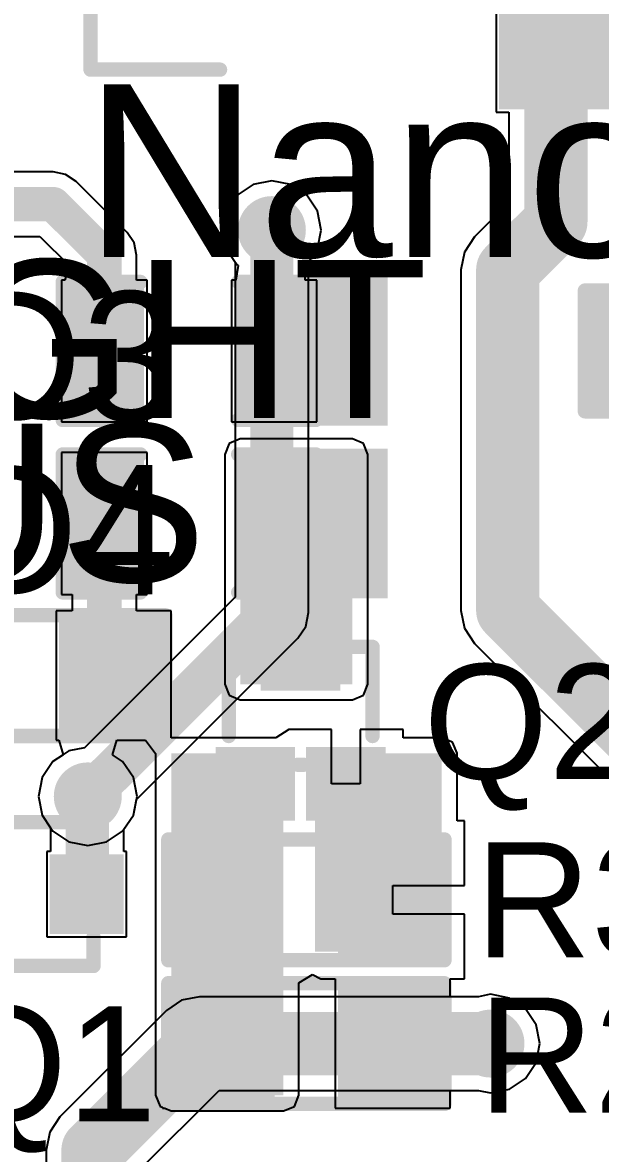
# Model space of a CAD drawing. Header units: millimetres. Extents: x -0.25 to 4.68, y -0.29 to 2.93.
# Drawn here: x 0.4664 to 0.6672, y 1.9028 to 2.2962 of the extents above; entities that cross this region are included whole.
import ezdxf

# ---------------------------------------------------------------- set-up
doc = ezdxf.new("R2010")
doc.units = ezdxf.units.MM
doc.header["$MEASUREMENT"] = 0
for name, color, linetype in [('BottomLayer', 5, 'Continuous'), ('BottomSolder', 6, 'Continuous'), ('TopLayer', 1, 'Continuous'), ('TopOverlay', 2, 'Continuous'), ('TopPaste', 8, 'Continuous'), ('TopSolder', 216, 'Continuous'), ('ViaHoleLayer', 16, 'Continuous')]:
    doc.layers.add(name, color=color, linetype=linetype)
doc.styles.add('Arial', font='', dxfattribs={"height": 0.2})
doc.styles.get('Arial').set_extended_font_data('Arial')

# ---------------------------------------------------------------- blocks, each defined once
blk = doc.blocks.new('LED_0603_31')
at = {"layer": 'TopLayer'}
for points in [[(-0.03937, 0.01969), (-0.01969, 0.01969), (-0.01969, -0.01969), (-0.03937, -0.01969)], [(0.01969, 0.01969), (0.03937, 0.01969), (0.03937, -0.01969), (0.01969, -0.01969)]]:
    blk.add_hatch(color=1, dxfattribs=at).paths.add_polyline_path(points)
at = {"layer": 'TopOverlay'}
blk.add_hatch(color=2, dxfattribs=at).paths.add_polyline_path([(0.044, -0.026), (0.069, -0.026), (0.069, 0.026), (0.044, 0.026)])
at = {"layer": 'TopPaste'}
for points in [[(-0.03937, 0.01969), (-0.01969, 0.01969), (-0.01969, -0.01969), (-0.03937, -0.01969)], [(0.01969, 0.01969), (0.03937, 0.01969), (0.03937, -0.01969), (0.01969, -0.01969)]]:
    blk.add_hatch(color=8, dxfattribs=at).paths.add_polyline_path(points)
at = {"layer": 'TopSolder'}
for points in [[(-0.04337, 0.02369), (-0.01569, 0.02369), (-0.01569, -0.02369), (-0.04337, -0.02369)], [(0.01569, 0.02369), (0.04337, 0.02369), (0.04337, -0.02369), (0.01569, -0.02369)]]:
    blk.add_hatch(color=216, dxfattribs=at).paths.add_polyline_path(points)
at = {"layer": 'TopOverlay', "const_width": 0.005}
for points in [[(-0.044, 0.024), (-0.017, 0.024)], [(-0.044, -0.024), (-0.044, 0.024)], [(0.017, 0.024), (0.044, 0.024)], [(0.044, -0.024), (0.044, 0.024)], [(-0.044, -0.024), (-0.017, -0.024)], [(0.017, -0.024), (0.044, -0.024)]]:
    blk.add_lwpolyline(points, dxfattribs=at)
at = {"layer": 'TopOverlay', "const_width": 0.0025}
for points in [[(-0.04525, 0.024, 1), (-0.04275, 0.024, 1)], [(-0.04525, 0.024, 1), (-0.04275, 0.024, 1)], [(-0.01825, 0.024, 1), (-0.01575, 0.024, 1)], [(0.01575, 0.024, 1), (0.01825, 0.024, 1)], [(0.04275, 0.024, 1), (0.04525, 0.024, 1)], [(0.04275, 0.024, 1), (0.04525, 0.024, 1)], [(-0.04525, -0.024, 1), (-0.04275, -0.024, 1)], [(-0.04525, -0.024, 1), (-0.04275, -0.024, 1)], [(-0.01825, -0.024, 1), (-0.01575, -0.024, 1)], [(0.01575, -0.024, 1), (0.01825, -0.024, 1)], [(0.04275, -0.024, 1), (0.04525, -0.024, 1)], [(0.04275, -0.024, 1), (0.04525, -0.024, 1)]]:
    blk.add_lwpolyline(points, format="xyb", close=True, dxfattribs=at)
at = {"layer": 'TopOverlay'}
blk.add_text('LED4', height=0.045, dxfattribs=at).set_placement((-0.15575, -0.02468))
blk = doc.blocks.new('R___0603_39')
at = {"layer": 'TopLayer'}
for points in [[(-0.015, 0.0175), (-0.015, -0.0175), (-0.045, -0.0175), (-0.045, 0.0175)], [(0.045, 0.0175), (0.045, -0.0175), (0.015, -0.0175), (0.015, 0.0175)]]:
    blk.add_hatch(color=1, dxfattribs=at).paths.add_polyline_path(points)
at = {"layer": 'TopPaste'}
for points in [[(-0.015, 0.0175), (-0.015, -0.0175), (-0.045, -0.0175), (-0.045, 0.0175)], [(0.045, 0.0175), (0.045, -0.0175), (0.015, -0.0175), (0.015, 0.0175)]]:
    blk.add_hatch(color=8, dxfattribs=at).paths.add_polyline_path(points)
at = {"layer": 'TopSolder'}
for points in [[(-0.011, 0.0215), (-0.011, -0.0215), (-0.049, -0.0215), (-0.049, 0.0215)], [(0.049, 0.0215), (0.049, -0.0215), (0.011, -0.0215), (0.011, 0.0215)]]:
    blk.add_hatch(color=216, dxfattribs=at).paths.add_polyline_path(points)
at = {"layer": 'TopOverlay', "const_width": 0.005}
for points in [[(-0.048, 0.021), (-0.048, -0.021)], [(0.048, 0.021), (-0.048, 0.021)], [(0.048, 0.021), (0.048, -0.021)], [(0.048, -0.021), (-0.048, -0.021)]]:
    blk.add_lwpolyline(points, dxfattribs=at)
at = {"layer": 'TopOverlay', "const_width": 0.0025}
for points in [[(-0.04925, 0.021, 1), (-0.04675, 0.021, 1)], [(-0.04925, 0.021, 1), (-0.04675, 0.021, 1)], [(0.04675, 0.021, 1), (0.04925, 0.021, 1)], [(0.04675, 0.021, 1), (0.04925, 0.021, 1)], [(-0.04925, -0.021, 1), (-0.04675, -0.021, 1)], [(-0.04925, -0.021, 1), (-0.04675, -0.021, 1)], [(0.04675, -0.021, 1), (0.04925, -0.021, 1)], [(0.04675, -0.021, 1), (0.04925, -0.021, 1)]]:
    blk.add_lwpolyline(points, format="xyb", close=True, dxfattribs=at)
blk = doc.blocks.new('R___0603_75')
at = {"layer": 'TopLayer'}
for points in [[(-0.015, 0.0175), (-0.015, -0.0175), (-0.045, -0.0175), (-0.045, 0.0175)], [(0.045, 0.0175), (0.045, -0.0175), (0.015, -0.0175), (0.015, 0.0175)]]:
    blk.add_hatch(color=1, dxfattribs=at).paths.add_polyline_path(points)
at = {"layer": 'TopPaste'}
for points in [[(-0.015, 0.0175), (-0.015, -0.0175), (-0.045, -0.0175), (-0.045, 0.0175)], [(0.045, 0.0175), (0.045, -0.0175), (0.015, -0.0175), (0.015, 0.0175)]]:
    blk.add_hatch(color=8, dxfattribs=at).paths.add_polyline_path(points)
at = {"layer": 'TopSolder'}
for points in [[(-0.011, 0.0215), (-0.011, -0.0215), (-0.049, -0.0215), (-0.049, 0.0215)], [(0.049, 0.0215), (0.049, -0.0215), (0.011, -0.0215), (0.011, 0.0215)]]:
    blk.add_hatch(color=216, dxfattribs=at).paths.add_polyline_path(points)
at = {"layer": 'TopOverlay', "const_width": 0.005}
for points in [[(-0.048, 0.021), (0.048, 0.021)], [(-0.048, -0.021), (-0.048, 0.021)], [(0.048, -0.021), (0.048, 0.021)], [(-0.048, -0.021), (0.048, -0.021)]]:
    blk.add_lwpolyline(points, dxfattribs=at)
at = {"layer": 'TopOverlay', "const_width": 0.0025}
for points in [[(-0.04925, 0.021, 1), (-0.04675, 0.021, 1)], [(-0.04925, 0.021, 1), (-0.04675, 0.021, 1)], [(0.04675, 0.021, 1), (0.04925, 0.021, 1)], [(0.04675, 0.021, 1), (0.04925, 0.021, 1)], [(-0.04925, -0.021, 1), (-0.04675, -0.021, 1)], [(-0.04925, -0.021, 1), (-0.04675, -0.021, 1)], [(0.04675, -0.021, 1), (0.04925, -0.021, 1)], [(0.04675, -0.021, 1), (0.04925, -0.021, 1)]]:
    blk.add_lwpolyline(points, format="xyb", close=True, dxfattribs=at)
blk = doc.blocks.new('R___0603_76')
at = {"layer": 'TopLayer'}
for points in [[(-0.015, 0.0175), (-0.015, -0.0175), (-0.045, -0.0175), (-0.045, 0.0175)], [(0.045, 0.0175), (0.045, -0.0175), (0.015, -0.0175), (0.015, 0.0175)]]:
    blk.add_hatch(color=1, dxfattribs=at).paths.add_polyline_path(points)
at = {"layer": 'TopPaste'}
for points in [[(-0.015, 0.0175), (-0.015, -0.0175), (-0.045, -0.0175), (-0.045, 0.0175)], [(0.045, 0.0175), (0.045, -0.0175), (0.015, -0.0175), (0.015, 0.0175)]]:
    blk.add_hatch(color=8, dxfattribs=at).paths.add_polyline_path(points)
at = {"layer": 'TopSolder'}
for points in [[(-0.011, 0.0215), (-0.011, -0.0215), (-0.049, -0.0215), (-0.049, 0.0215)], [(0.049, 0.0215), (0.049, -0.0215), (0.011, -0.0215), (0.011, 0.0215)]]:
    blk.add_hatch(color=216, dxfattribs=at).paths.add_polyline_path(points)
at = {"layer": 'TopOverlay', "const_width": 0.005}
for points in [[(-0.048, -0.021), (-0.048, 0.021)], [(-0.048, 0.021), (0.048, 0.021)], [(0.048, -0.021), (0.048, 0.021)], [(-0.048, -0.021), (0.048, -0.021)]]:
    blk.add_lwpolyline(points, dxfattribs=at)
at = {"layer": 'TopOverlay', "const_width": 0.0025}
for points in [[(-0.04925, 0.021, 1), (-0.04675, 0.021, 1)], [(-0.04925, 0.021, 1), (-0.04675, 0.021, 1)], [(0.04675, 0.021, 1), (0.04925, 0.021, 1)], [(0.04675, 0.021, 1), (0.04925, 0.021, 1)], [(-0.04925, -0.021, 1), (-0.04675, -0.021, 1)], [(-0.04925, -0.021, 1), (-0.04675, -0.021, 1)], [(0.04675, -0.021, 1), (0.04925, -0.021, 1)], [(0.04675, -0.021, 1), (0.04925, -0.021, 1)]]:
    blk.add_lwpolyline(points, format="xyb", close=True, dxfattribs=at)
blk = doc.blocks.new('SOT_723_102')
at = {"layer": 'TopLayer'}
for points in [[(-0.00984, 0.0315), (0.00984, 0.0315), (0.00984, 0.01378), (-0.00984, 0.01378)], [(-0.02559, -0.01378), (-0.00591, -0.01378), (-0.00591, -0.0315), (-0.02559, -0.0315)], [(0.00591, -0.01378), (0.02559, -0.01378), (0.02559, -0.0315), (0.00591, -0.0315)]]:
    blk.add_hatch(color=1, dxfattribs=at).paths.add_polyline_path(points)
at = {"layer": 'TopPaste'}
for points in [[(-0.00984, 0.0315), (0.00984, 0.0315), (0.00984, 0.01378), (-0.00984, 0.01378)], [(-0.02559, -0.01378), (-0.00591, -0.01378), (-0.00591, -0.0315), (-0.02559, -0.0315)], [(0.00591, -0.01378), (0.02559, -0.01378), (0.02559, -0.0315), (0.00591, -0.0315)]]:
    blk.add_hatch(color=8, dxfattribs=at).paths.add_polyline_path(points)
at = {"layer": 'TopSolder'}
for points in [[(-0.01384, 0.0355), (0.01384, 0.0355), (0.01384, 0.00978), (-0.01384, 0.00978)], [(-0.02959, -0.00978), (-0.00191, -0.00978), (-0.00191, -0.0355), (-0.02959, -0.0355)], [(0.00191, -0.00978), (0.02959, -0.00978), (0.02959, -0.0355), (0.00191, -0.0355)]]:
    blk.add_hatch(color=216, dxfattribs=at).paths.add_polyline_path(points)
at = {"layer": 'TopOverlay', "const_width": 0.005}
for points in [[(-0.025, -0.006), (-0.025, 0.025)], [(-0.025, 0.025), (-0.015, 0.025)], [(-0.025, -0.006), (-0.025, 0.025)], [(-0.025, 0.025), (-0.015, 0.025)], [(0.015, 0.025), (0.025, 0.025)], [(0.025, -0.006), (0.025, 0.025)], [(-0.037, -0.026), (-0.037, -0.016)], [(-0.037, -0.016), (-0.032, -0.021)], [(-0.001, -0.016), (0.001, -0.016)], [(-0.037, -0.026), (-0.032, -0.021)]]:
    blk.add_lwpolyline(points, dxfattribs=at)
at = {"layer": 'TopOverlay', "const_width": 0.0025}
for points in [[(-0.02625, 0.025, 1), (-0.02375, 0.025, 1)], [(-0.02625, 0.025, 1), (-0.02375, 0.025, 1)], [(-0.02625, 0.025, 1), (-0.02375, 0.025, 1)], [(-0.02625, 0.025, 1), (-0.02375, 0.025, 1)], [(-0.01625, 0.025, 1), (-0.01375, 0.025, 1)], [(-0.01625, 0.025, 1), (-0.01375, 0.025, 1)], [(0.01375, 0.025, 1), (0.01625, 0.025, 1)], [(0.02375, 0.025, 1), (0.02625, 0.025, 1)], [(0.02375, 0.025, 1), (0.02625, 0.025, 1)], [(-0.02625, -0.006, 1), (-0.02375, -0.006, 1)], [(-0.02625, -0.006, 1), (-0.02375, -0.006, 1)], [(0.02375, -0.006, 1), (0.02625, -0.006, 1)], [(-0.03825, -0.016, 1), (-0.03575, -0.016, 1)], [(-0.03825, -0.016, 1), (-0.03575, -0.016, 1)], [(-0.00225, -0.016, 1), (0.00025, -0.016, 1)], [(-0.00025, -0.016, 1), (0.00225, -0.016, 1)], [(-0.03325, -0.021, 1), (-0.03075, -0.021, 1)], [(-0.03325, -0.021, 1), (-0.03075, -0.021, 1)], [(-0.03825, -0.026, 1), (-0.03575, -0.026, 1)], [(-0.03825, -0.026, 1), (-0.03575, -0.026, 1)]]:
    blk.add_lwpolyline(points, format="xyb", close=True, dxfattribs=at)
blk = doc.blocks.new('SOT_723_103')
at = {"layer": 'TopLayer'}
for points in [[(-0.00984, 0.0315), (0.00984, 0.0315), (0.00984, 0.01378), (-0.00984, 0.01378)], [(-0.02559, -0.01378), (-0.00591, -0.01378), (-0.00591, -0.0315), (-0.02559, -0.0315)], [(0.00591, -0.01378), (0.02559, -0.01378), (0.02559, -0.0315), (0.00591, -0.0315)]]:
    blk.add_hatch(color=1, dxfattribs=at).paths.add_polyline_path(points)
at = {"layer": 'TopPaste'}
for points in [[(-0.00984, 0.0315), (0.00984, 0.0315), (0.00984, 0.01378), (-0.00984, 0.01378)], [(-0.02559, -0.01378), (-0.00591, -0.01378), (-0.00591, -0.0315), (-0.02559, -0.0315)], [(0.00591, -0.01378), (0.02559, -0.01378), (0.02559, -0.0315), (0.00591, -0.0315)]]:
    blk.add_hatch(color=8, dxfattribs=at).paths.add_polyline_path(points)
at = {"layer": 'TopSolder'}
for points in [[(-0.01384, 0.0355), (0.01384, 0.0355), (0.01384, 0.00978), (-0.01384, 0.00978)], [(-0.02959, -0.00978), (-0.00191, -0.00978), (-0.00191, -0.0355), (-0.02959, -0.0355)], [(0.00191, -0.00978), (0.02959, -0.00978), (0.02959, -0.0355), (0.00191, -0.0355)]]:
    blk.add_hatch(color=216, dxfattribs=at).paths.add_polyline_path(points)
at = {"layer": 'TopOverlay', "const_width": 0.005}
for points in [[(-0.025, -0.006), (-0.025, 0.025)], [(-0.015, 0.025), (-0.025, 0.025)], [(-0.025, -0.006), (-0.025, 0.025)], [(-0.015, 0.025), (-0.025, 0.025)], [(0.025, 0.025), (0.015, 0.025)], [(0.025, -0.006), (0.025, 0.025)], [(-0.037, -0.026), (-0.037, -0.016)], [(-0.032, -0.021), (-0.037, -0.016)], [(0.001, -0.016), (-0.001, -0.016)], [(-0.037, -0.026), (-0.032, -0.021)]]:
    blk.add_lwpolyline(points, dxfattribs=at)
at = {"layer": 'TopOverlay', "const_width": 0.0025}
for points in [[(-0.02625, 0.025, 1), (-0.02375, 0.025, 1)], [(-0.02625, 0.025, 1), (-0.02375, 0.025, 1)], [(-0.02625, 0.025, 1), (-0.02375, 0.025, 1)], [(-0.02625, 0.025, 1), (-0.02375, 0.025, 1)], [(-0.01625, 0.025, 1), (-0.01375, 0.025, 1)], [(-0.01625, 0.025, 1), (-0.01375, 0.025, 1)], [(0.01375, 0.025, 1), (0.01625, 0.025, 1)], [(0.02375, 0.025, 1), (0.02625, 0.025, 1)], [(0.02375, 0.025, 1), (0.02625, 0.025, 1)], [(-0.02625, -0.006, 1), (-0.02375, -0.006, 1)], [(-0.02625, -0.006, 1), (-0.02375, -0.006, 1)], [(0.02375, -0.006, 1), (0.02625, -0.006, 1)], [(-0.03825, -0.016, 1), (-0.03575, -0.016, 1)], [(-0.03825, -0.016, 1), (-0.03575, -0.016, 1)], [(-0.00225, -0.016, 1), (0.00025, -0.016, 1)], [(-0.00025, -0.016, 1), (0.00225, -0.016, 1)], [(-0.03325, -0.021, 1), (-0.03075, -0.021, 1)], [(-0.03325, -0.021, 1), (-0.03075, -0.021, 1)], [(-0.03825, -0.026, 1), (-0.03575, -0.026, 1)], [(-0.03825, -0.026, 1), (-0.03575, -0.026, 1)]]:
    blk.add_lwpolyline(points, format="xyb", close=True, dxfattribs=at)
blk = doc.blocks.new('LED_0603_114')
at = {"layer": 'TopLayer'}
for points in [[(-0.03937, 0.01969), (-0.01969, 0.01969), (-0.01969, -0.01969), (-0.03937, -0.01969)], [(0.01969, 0.01969), (0.03937, 0.01969), (0.03937, -0.01969), (0.01969, -0.01969)]]:
    blk.add_hatch(color=1, dxfattribs=at).paths.add_polyline_path(points)
at = {"layer": 'TopOverlay'}
blk.add_hatch(color=2, dxfattribs=at).paths.add_polyline_path([(0.044, -0.02601), (0.069, -0.02601), (0.069, 0.02599), (0.044, 0.02599)])
at = {"layer": 'TopPaste'}
for points in [[(-0.03937, 0.01969), (-0.01969, 0.01969), (-0.01969, -0.01969), (-0.03937, -0.01969)], [(0.01969, 0.01969), (0.03937, 0.01969), (0.03937, -0.01969), (0.01969, -0.01969)]]:
    blk.add_hatch(color=8, dxfattribs=at).paths.add_polyline_path(points)
at = {"layer": 'TopSolder'}
for points in [[(-0.04337, 0.02369), (-0.01569, 0.02369), (-0.01569, -0.02369), (-0.04337, -0.02369)], [(0.01569, 0.02369), (0.04337, 0.02369), (0.04337, -0.02369), (0.01569, -0.02369)]]:
    blk.add_hatch(color=216, dxfattribs=at).paths.add_polyline_path(points)
at = {"layer": 'TopOverlay', "const_width": 0.005}
for points in [[(-0.044, 0.024), (-0.017, 0.024)], [(-0.044, -0.024), (-0.044, 0.024)], [(0.017, 0.024), (0.044, 0.024)], [(0.044, -0.024), (0.044, 0.024)], [(-0.044, -0.024), (-0.017, -0.024)], [(0.017, -0.024), (0.044, -0.024)]]:
    blk.add_lwpolyline(points, dxfattribs=at)
at = {"layer": 'TopOverlay', "const_width": 0.0025}
for points in [[(-0.04525, 0.024, 1), (-0.04275, 0.024, 1)], [(-0.04525, 0.024, 1), (-0.04275, 0.024, 1)], [(-0.01825, 0.024, 1), (-0.01575, 0.024, 1)], [(0.01575, 0.024, 1), (0.01825, 0.024, 1)], [(0.04275, 0.024, 1), (0.04525, 0.024, 1)], [(0.04275, 0.024, 1), (0.04525, 0.024, 1)], [(-0.04525, -0.024, 1), (-0.04275, -0.024, 1)], [(-0.04525, -0.024, 1), (-0.04275, -0.024, 1)], [(-0.01825, -0.024, 1), (-0.01575, -0.024, 1)], [(0.01575, -0.024, 1), (0.01825, -0.024, 1)], [(0.04275, -0.024, 1), (0.04525, -0.024, 1)], [(0.04275, -0.024, 1), (0.04525, -0.024, 1)]]:
    blk.add_lwpolyline(points, format="xyb", close=True, dxfattribs=at)
at = {"layer": 'TopOverlay'}
blk.add_text('LED3', height=0.045, dxfattribs=at).set_placement((-0.15435, -0.02429))
blk = doc.blocks.new('XKNANO_113_122')
at = {"layer": 'TopLayer'}
blk.add_hatch(color=1, dxfattribs=at).paths.add_polyline_path([(0.0815, 0.2878), (0.11299, 0.2878), (0.11299, 0.24291), (0.0815, 0.24291)])
at = {"layer": 'TopPaste'}
blk.add_hatch(color=8, dxfattribs=at).paths.add_polyline_path([(0.0815, 0.2878), (0.11299, 0.2878), (0.11299, 0.24291), (0.0815, 0.24291)])
at = {"layer": 'TopSolder'}
blk.add_hatch(color=216, dxfattribs=at).paths.add_polyline_path([(0.0775, 0.2918), (0.11699, 0.2918), (0.11699, 0.23891), (0.0775, 0.23891)])
at = {"layer": 'TopOverlay', "const_width": 0.005}
for points in [[(0.259, 0.278), (0.214, 0.278)], [(0.259, 0.278), (0.259, 0.258)]]:
    blk.add_lwpolyline(points, dxfattribs=at)
at = {"layer": 'TopOverlay', "const_width": 0.0025}
for points in [[(0.21275, 0.278, 1), (0.21525, 0.278, 1)], [(0.25775, 0.278, 1), (0.26025, 0.278, 1)], [(0.25775, 0.278, 1), (0.26025, 0.278, 1)]]:
    blk.add_lwpolyline(points, format="xyb", close=True, dxfattribs=at)
blk = doc.blocks.new('C___0603_183')
at = {"layer": 'TopLayer'}
for points in [[(-0.015, 0.0175), (-0.015, -0.0175), (-0.045, -0.0175), (-0.045, 0.0175)], [(0.045, 0.0175), (0.045, -0.0175), (0.015, -0.0175), (0.015, 0.0175)]]:
    blk.add_hatch(color=1, dxfattribs=at).paths.add_polyline_path(points)
at = {"layer": 'TopPaste'}
for points in [[(-0.015, 0.0175), (-0.015, -0.0175), (-0.045, -0.0175), (-0.045, 0.0175)], [(0.045, 0.0175), (0.045, -0.0175), (0.015, -0.0175), (0.015, 0.0175)]]:
    blk.add_hatch(color=8, dxfattribs=at).paths.add_polyline_path(points)
at = {"layer": 'TopSolder'}
for points in [[(-0.01264, 0.01986), (-0.01264, -0.01986), (-0.04736, -0.01986), (-0.04736, 0.01986)], [(0.04736, 0.01986), (0.04736, -0.01986), (0.01264, -0.01986), (0.01264, 0.01986)]]:
    blk.add_hatch(color=216, dxfattribs=at).paths.add_polyline_path(points)
at = {"layer": 'TopOverlay', "const_width": 0.005}
for points in [[(-0.049, -0.021), (-0.049, 0.021)], [(-0.049, 0.021), (-0.018, 0.021)], [(0.018, 0.021), (0.049, 0.021)], [(0.049, -0.021), (0.049, 0.021)], [(-0.049, -0.021), (-0.018, -0.021)], [(0.018, -0.021), (0.049, -0.021)]]:
    blk.add_lwpolyline(points, dxfattribs=at)
at = {"layer": 'TopOverlay', "const_width": 0.0025}
for points in [[(-0.05025, 0.021, 1), (-0.04775, 0.021, 1)], [(-0.05025, 0.021, 1), (-0.04775, 0.021, 1)], [(-0.01925, 0.021, 1), (-0.01675, 0.021, 1)], [(0.01675, 0.021, 1), (0.01925, 0.021, 1)], [(0.04775, 0.021, 1), (0.05025, 0.021, 1)], [(0.04775, 0.021, 1), (0.05025, 0.021, 1)], [(-0.05025, -0.021, 1), (-0.04775, -0.021, 1)], [(-0.05025, -0.021, 1), (-0.04775, -0.021, 1)], [(-0.01925, -0.021, 1), (-0.01675, -0.021, 1)], [(0.01675, -0.021, 1), (0.01925, -0.021, 1)], [(0.04775, -0.021, 1), (0.05025, -0.021, 1)], [(0.04775, -0.021, 1), (0.05025, -0.021, 1)]]:
    blk.add_lwpolyline(points, format="xyb", close=True, dxfattribs=at)

msp = doc.modelspace()

# ---------------------------------------------------------------- hatches: boundary and pattern name
at = {"layer": 'BottomLayer'}
h = msp.add_hatch(color=5, dxfattribs=at)
edge = h.paths.add_edge_path()
edge.add_arc((0.553, 2.224), 0.01181, 0, 360)
h = msp.add_hatch(color=5, dxfattribs=at)
edge = h.paths.add_edge_path()
edge.add_arc((0.489, 2.027), 0.01181, 0, 360)
h = msp.add_hatch(color=5, dxfattribs=at)
edge = h.paths.add_edge_path()
edge.add_arc((0.629, 1.941), 0.01181, 0, 360)
at = {"layer": 'BottomSolder'}
h = msp.add_hatch(color=6, dxfattribs=at)
edge = h.paths.add_edge_path()
edge.add_arc((0.553, 2.224), 0.00591, 0, 360)
h = msp.add_hatch(color=6, dxfattribs=at)
edge = h.paths.add_edge_path()
edge.add_arc((0.489, 2.027), 0.00591, 0, 360)
h = msp.add_hatch(color=6, dxfattribs=at)
edge = h.paths.add_edge_path()
edge.add_arc((0.629, 1.941), 0.00591, 0, 360)
at = {"layer": 'TopLayer'}
h = msp.add_hatch(color=1, dxfattribs=at)
edge = h.paths.add_edge_path()
edge.add_arc((0.553, 2.224), 0.01181, 0, 360)
for points in [[(0.581, 2.066), (0.581, 2.14595), (0.542, 2.14595), (0.542, 2.066)], [(0.557, 1.923), (0.557, 2.04195), (0.518, 2.04195), (0.518, 1.923)], [(0.612, 1.973), (0.612, 2.042), (0.568, 2.042), (0.568, 1.973)]]:
    msp.add_hatch(color=1, dxfattribs=at).paths.add_polyline_path(points)
h = msp.add_hatch(color=1, dxfattribs=at)
edge = h.paths.add_edge_path()
edge.add_arc((0.489, 2.027), 0.01181, 0, 360)
h = msp.add_hatch(color=1, dxfattribs=at)
edge = h.paths.add_edge_path()
edge.add_arc((0.629, 1.941), 0.01181, 0, 360)
at = {"layer": 'TopSolder'}
h = msp.add_hatch(color=216, dxfattribs=at)
edge = h.paths.add_edge_path()
edge.add_arc((0.553, 2.224), 0.00591, 0, 360)
h = msp.add_hatch(color=216, dxfattribs=at)
edge = h.paths.add_edge_path()
edge.add_arc((0.489, 2.027), 0.00591, 0, 360)
h = msp.add_hatch(color=216, dxfattribs=at)
edge = h.paths.add_edge_path()
edge.add_arc((0.629, 1.941), 0.00591, 0, 360)
at = {"layer": 'ViaHoleLayer'}
h = msp.add_hatch(color=16, dxfattribs=at)
edge = h.paths.add_edge_path()
edge.add_arc((0.553, 2.224), 0.00591, 0, 360)
h = msp.add_hatch(color=16, dxfattribs=at)
edge = h.paths.add_edge_path()
edge.add_arc((0.489, 2.027), 0.00591, 0, 360)
h = msp.add_hatch(color=16, dxfattribs=at)
edge = h.paths.add_edge_path()
edge.add_arc((0.629, 1.941), 0.00591, 0, 360)

# ---------------------------------------------------------------- linework, layer by layer
at = {"layer": 'BottomLayer'}
for p, q in [((0.54644, 2.23984), (0.54088, 2.23612)), ((0.553, 2.24114), (0.54644, 2.23984)), ((0.55956, 2.23984), (0.553, 2.24114)), ((0.56512, 2.23612), (0.55956, 2.23984)), ((0.54088, 2.23612), (0.53716, 2.23056)), ((0.56884, 2.23056), (0.56512, 2.23612)), ((0.53716, 2.23056), (0.53586, 2.224)), ((0.57014, 2.224), (0.56884, 2.23056)), ((0.53586, 2.224), (0.53716, 2.21744)), ((0.56884, 2.21744), (0.57014, 2.224)), ((0.53716, 2.21744), (0.54026, 2.21282)), ((0.56574, 2.21282), (0.56884, 2.21744)), ((0.54026, 2.21282), (0.54026, 2.09628)), ((0.56574, 2.091), (0.56574, 2.21282)), ((0.54026, 2.09628), (0.4879, 2.04392)), ((0.56477, 2.08612), (0.56574, 2.091)), ((0.56201, 2.08199), (0.56477, 2.08612)), ((0.50592, 2.0259), (0.56201, 2.08199)), ((0.48244, 2.04284), (0.47688, 2.03912)), ((0.4879, 2.04392), (0.48244, 2.04284)), ((0.47688, 2.03912), (0.47316, 2.03356)), ((0.47316, 2.03356), (0.47186, 2.027)), ((0.47186, 2.027), (0.47316, 2.02044)), ((0.50484, 2.02044), (0.50592, 2.0259)), ((0.47316, 2.02044), (0.47688, 2.01488)), ((0.50112, 2.01488), (0.50484, 2.02044)), ((0.47688, 2.01488), (0.48244, 2.01116)), ((0.49556, 2.01116), (0.50112, 2.01488)), ((0.48244, 2.01116), (0.489, 2.00986)), ((0.489, 2.00986), (0.49556, 2.01116)), ((0.52163, 1.95607), (0.51634, 1.95254)), ((0.52787, 1.95731), (0.52163, 1.95607)), ((0.62484, 1.95731), (0.52787, 1.95731)), ((0.629, 1.95814), (0.62484, 1.95731)), ((0.63556, 1.95684), (0.629, 1.95814)), ((0.64112, 1.95312), (0.63556, 1.95684)), ((0.51634, 1.95254), (0.47929, 1.91548)), ((0.64484, 1.94756), (0.64112, 1.95312)), ((0.64614, 1.941), (0.64484, 1.94756)), ((0.64484, 1.93444), (0.64614, 1.941)), ((0.64112, 1.92888), (0.64484, 1.93444)), ((0.63556, 1.92516), (0.64112, 1.92888)), ((0.50714, 1.89719), (0.53463, 1.92469)), ((0.53463, 1.92469), (0.62484, 1.92469)), ((0.62484, 1.92469), (0.629, 1.92386)), ((0.629, 1.92386), (0.63556, 1.92516)), ((0.47929, 1.91548), (0.47575, 1.91019)), ((0.47575, 1.91019), (0.47451, 1.90395)), ((0.47451, 1.90395), (0.47451, 1.21158))]:
    msp.add_line(p, q, dxfattribs=at)
for points, const_width in [([(0.553, 2.091), (0.553, 2.224)], 0.015), ([(0.489, 2.027), (0.553, 2.091)], 0.015), ([(0.49082, 1.90395), (0.52787, 1.941)], 0.022), ([(0.52787, 1.941), (0.629, 1.941)], 0.022), ([(0.49082, 1.20482), (0.49082, 1.90395)], 0.022)]:
    msp.add_lwpolyline(points, dxfattribs=dict(at, const_width=const_width))
for points, const_width in [([(0.54925, 2.224, 1), (0.55675, 2.224, 1)], 0.0075), ([(0.54925, 2.091, 1), (0.55675, 2.091, 1)], 0.0075), ([(0.54925, 2.091, 1), (0.55675, 2.091, 1)], 0.0075), ([(0.48525, 2.027, 1), (0.49275, 2.027, 1)], 0.0075), ([(0.52237, 1.941, 1), (0.53337, 1.941, 1)], 0.011), ([(0.52237, 1.941, 1), (0.53337, 1.941, 1)], 0.011), ([(0.6235, 1.941, 1), (0.6345, 1.941, 1)], 0.011), ([(0.48532, 1.90395, 1), (0.49632, 1.90395, 1)], 0.011), ([(0.48532, 1.90395, 1), (0.49632, 1.90395, 1)], 0.011)]:
    msp.add_lwpolyline(points, format="xyb", close=True, dxfattribs=dict(at, const_width=const_width))
at = {"layer": 'TopLayer'}
for p, q in [((0.63098, 2.31989), (0.63098, 2.26501)), ((0.63098, 2.26501), (0.63541, 2.26501)), ((0.63541, 2.26501), (0.63541, 2.23361)), ((0.477, 2.24422), (0.454, 2.24422)), ((0.48129, 2.24336), (0.477, 2.24422)), ((0.477, 2.24422), (0.477, 2.24422)), ((0.48493, 2.24093), (0.48129, 2.24336)), ((0.5027, 2.22316), (0.48493, 2.24093)), ((0.54644, 2.23984), (0.54088, 2.23612)), ((0.553, 2.24114), (0.54644, 2.23984)), ((0.55956, 2.23984), (0.553, 2.24114)), ((0.56512, 2.23612), (0.55956, 2.23984)), ((0.54088, 2.23612), (0.53716, 2.23056)), ((0.56884, 2.23056), (0.56512, 2.23612)), ((0.53716, 2.23056), (0.53586, 2.224)), ((0.57014, 2.224), (0.56884, 2.23056)), ((0.63541, 2.23361), (0.62346, 2.22166)), ((0.50513, 2.21952), (0.5027, 2.22316)), ((0.5027, 2.22316), (0.5027, 2.22316)), ((0.53586, 2.224), (0.53716, 2.21744)), ((0.56884, 2.21744), (0.57014, 2.224)), ((0.454, 2.22178), (0.47235, 2.22178)), ((0.47235, 2.22178), (0.48251, 2.21163)), ((0.50598, 2.21523), (0.50513, 2.21952)), ((0.62346, 2.22166), (0.61993, 2.21637)), ((0.50598, 2.20663), (0.50598, 2.21523)), ((0.53716, 2.21744), (0.54088, 2.21188)), ((0.56512, 2.21188), (0.56884, 2.21744)), ((0.61993, 2.21637), (0.61869, 2.21013)), ((0.48251, 2.21163), (0.48102, 2.20663)), ((0.54125, 2.21163), (0.54047, 2.20663)), ((0.54088, 2.21188), (0.54125, 2.21163)), ((0.56463, 2.21155), (0.56512, 2.21188)), ((0.56463, 2.20663), (0.56463, 2.21155)), ((0.61869, 2.21013), (0.61869, 2.0917)), ((0.48102, 2.20663), (0.47992, 2.20663)), ((0.47992, 2.20663), (0.47992, 2.15726)), ((0.50961, 2.20663), (0.50598, 2.20663)), ((0.50961, 2.15726), (0.50961, 2.20663)), ((0.54047, 2.20663), (0.53898, 2.20663)), ((0.53898, 2.20663), (0.53898, 2.15726)), ((0.56867, 2.20663), (0.56463, 2.20663)), ((0.56867, 2.15726), (0.56867, 2.20663)), ((0.47992, 2.15726), (0.50961, 2.15726)), ((0.53898, 2.15726), (0.56867, 2.15726)), ((0.53817, 2.14978), (0.53659, 2.14595)), ((0.542, 2.15136), (0.53817, 2.14978)), ((0.581, 2.15136), (0.542, 2.15136)), ((0.58483, 2.14978), (0.581, 2.15136)), ((0.58641, 2.14595), (0.58483, 2.14978)), ((0.50961, 2.14663), (0.47992, 2.14663)), ((0.47992, 2.14663), (0.47992, 2.09726)), ((0.50961, 2.09726), (0.50961, 2.14663)), ((0.53659, 2.14595), (0.53659, 2.066)), ((0.58641, 2.066), (0.58641, 2.14595)), ((0.47992, 2.09726), (0.48355, 2.09726)), ((0.48355, 2.09726), (0.48355, 2.0915)), ((0.50598, 2.0915), (0.50598, 2.09726)), ((0.50598, 2.09726), (0.50961, 2.09726)), ((0.48355, 2.0915), (0.478, 2.0915)), ((0.478, 2.0915), (0.478, 2.0465)), ((0.518, 2.0915), (0.50598, 2.0915)), ((0.518, 2.05096), (0.518, 2.0915)), ((0.61869, 2.0917), (0.61993, 2.08546)), ((0.61993, 2.08546), (0.62346, 2.08016)), ((0.62346, 2.08016), (0.79777, 1.90586)), ((0.53659, 2.066), (0.53817, 2.06217)), ((0.58483, 2.06217), (0.58641, 2.066)), ((0.53817, 2.06217), (0.542, 2.06059)), ((0.581, 2.06059), (0.58483, 2.06217)), ((0.542, 2.06059), (0.581, 2.06059)), ((0.518, 2.04736), (0.518, 2.05096)), ((0.55891, 2.05022), (0.55443, 2.04736)), ((0.57375, 2.05022), (0.55891, 2.05022)), ((0.55891, 2.05022), (0.55891, 2.05022)), ((0.57375, 2.03136), (0.57375, 2.05022)), ((0.59859, 2.05022), (0.58375, 2.05022)), ((0.58375, 2.05022), (0.58375, 2.03136)), ((0.59859, 2.04741), (0.59859, 2.05022)), ((0.478, 2.0465), (0.47892, 2.0465)), ((0.47892, 2.0465), (0.48044, 2.0415)), ((0.49756, 2.0415), (0.49907, 2.0465)), ((0.49907, 2.0465), (0.50906, 2.0465)), ((0.50906, 2.0465), (0.51259, 2.04195)), ((0.52057, 2.04736), (0.518, 2.04736)), ((0.55443, 2.04736), (0.52057, 2.04736)), ((0.612, 2.04741), (0.59859, 2.04741)), ((0.61583, 2.04583), (0.612, 2.04741)), ((0.61741, 2.042), (0.61583, 2.04583)), ((0.51259, 2.04195), (0.51259, 1.923)), ((0.61741, 2.0185), (0.61741, 2.042)), ((0.47688, 2.03912), (0.47316, 2.03356)), ((0.48044, 2.0415), (0.47688, 2.03912)), ((0.50112, 2.03912), (0.49756, 2.0415)), ((0.50484, 2.03356), (0.50112, 2.03912)), ((0.47316, 2.03356), (0.47186, 2.027)), ((0.50614, 2.027), (0.50484, 2.03356)), ((0.58375, 2.03136), (0.57375, 2.03136)), ((0.47186, 2.027), (0.47316, 2.02044)), ((0.50484, 2.02044), (0.50614, 2.027)), ((0.47316, 2.02044), (0.47607, 2.01609)), ((0.50156, 2.01554), (0.50484, 2.02044)), ((0.62, 2.0185), (0.61741, 2.0185)), ((0.62, 1.996), (0.62, 2.0185)), ((0.47607, 2.01609), (0.47607, 2.00784)), ((0.50156, 2.00784), (0.50156, 2.01554)), ((0.47607, 2.00784), (0.47478, 2.00784)), ((0.47478, 2.00784), (0.47478, 1.97816)), ((0.5025, 2.00784), (0.50156, 2.00784)), ((0.5025, 1.97816), (0.5025, 2.00784)), ((0.595, 1.986), (0.595, 1.996)), ((0.595, 1.996), (0.62, 1.996)), ((0.62, 1.986), (0.595, 1.986)), ((0.62, 1.9635), (0.62, 1.986)), ((0.47478, 1.97816), (0.5025, 1.97816)), ((0.56241, 1.96209), (0.56718, 1.96506)), ((0.56718, 1.96506), (0.57, 1.96355)), ((0.57, 1.96355), (0.57, 1.9635)), ((0.57, 1.9635), (0.575, 1.9635)), ((0.575, 1.9635), (0.575, 1.9185)), ((0.615, 1.95731), (0.615, 1.9635)), ((0.615, 1.9635), (0.62, 1.9635)), ((0.56241, 1.923), (0.56241, 1.96209)), ((0.62484, 1.95731), (0.615, 1.95731)), ((0.629, 1.95814), (0.62484, 1.95731)), ((0.63556, 1.95684), (0.629, 1.95814)), ((0.64112, 1.95312), (0.63556, 1.95684)), ((0.64484, 1.94756), (0.64112, 1.95312)), ((0.64614, 1.941), (0.64484, 1.94756)), ((0.64484, 1.93444), (0.64614, 1.941)), ((0.64112, 1.92888), (0.64484, 1.93444)), ((0.63556, 1.92516), (0.64112, 1.92888)), ((0.615, 1.9185), (0.615, 1.92469)), ((0.615, 1.92469), (0.62484, 1.92469)), ((0.62484, 1.92469), (0.629, 1.92386)), ((0.629, 1.92386), (0.63556, 1.92516)), ((0.51259, 1.923), (0.51417, 1.91917)), ((0.56083, 1.91917), (0.56241, 1.923)), ((0.51417, 1.91917), (0.515, 1.91883)), ((0.515, 1.91883), (0.515, 1.9185)), ((0.515, 1.9185), (0.5158, 1.9185)), ((0.5158, 1.9185), (0.518, 1.91759)), ((0.518, 1.91759), (0.557, 1.91759)), ((0.557, 1.91759), (0.56083, 1.91917)), ((0.575, 1.9185), (0.615, 1.9185))]:
    msp.add_line(p, q, dxfattribs=at)
for points, const_width in [([(0.65173, 2.22685), (0.65173, 2.29245)], 0.022), ([(0.434, 2.233), (0.477, 2.233)], 0.012), ([(0.477, 2.233), (0.49477, 2.21523)], 0.012), ([(0.635, 2.21013), (0.65173, 2.22685)], 0.022), ([(0.55341, 2.18236), (0.55341, 2.22359)], 0.012), ([(0.553, 2.224), (0.55341, 2.22359)], 0.01), ([(0.49477, 2.18195), (0.49477, 2.21523)], 0.012), ([(0.635, 2.0917), (0.635, 2.21013)], 0.022), ([(0.55341, 2.18236), (0.55382, 2.18195)], 0.01), ([(0.49477, 2.066), (0.49477, 2.12195)], 0.012), ([(0.54982, 2.12195), (0.55082, 2.12095)], 0.01), ([(0.55382, 2.12195), (0.55574, 2.12004)], 0.01), ([(0.635, 2.0917), (0.8093, 1.9174)], 0.022), ([(0.48882, 1.993), (0.48882, 2.02682)], 0.015), ([(0.595, 1.991), (0.596, 1.992)], 0.025), ([(0.595, 1.941), (0.629, 1.941)], 0.022)]:
    msp.add_lwpolyline(points, dxfattribs=dict(at, const_width=const_width))
for points, const_width in [([(0.64623, 2.29245, 1), (0.65723, 2.29245, 1)], 0.011), ([(0.474, 2.233, 1), (0.48, 2.233, 1)], 0.006), ([(0.474, 2.233, 1), (0.48, 2.233, 1)], 0.006), ([(0.64623, 2.22685, 1), (0.65723, 2.22685, 1)], 0.011), ([(0.64623, 2.22685, 1), (0.65723, 2.22685, 1)], 0.011), ([(0.55041, 2.22359, 1), (0.55641, 2.22359, 1)], 0.006), ([(0.5505, 2.224, 1), (0.5555, 2.224, 1)], 0.005), ([(0.55091, 2.22359, 1), (0.55591, 2.22359, 1)], 0.005), ([(0.49177, 2.21523, 1), (0.49777, 2.21523, 1)], 0.006), ([(0.49177, 2.21523, 1), (0.49777, 2.21523, 1)], 0.006), ([(0.6295, 2.21013, 1), (0.6405, 2.21013, 1)], 0.011), ([(0.6295, 2.21013, 1), (0.6405, 2.21013, 1)], 0.011), ([(0.49177, 2.18195, 1), (0.49777, 2.18195, 1)], 0.006), ([(0.55041, 2.18236, 1), (0.55641, 2.18236, 1)], 0.006), ([(0.55091, 2.18236, 1), (0.55591, 2.18236, 1)], 0.005), ([(0.55132, 2.18195, 1), (0.55632, 2.18195, 1)], 0.005), ([(0.49177, 2.12195, 1), (0.49777, 2.12195, 1)], 0.006), ([(0.54732, 2.12195, 1), (0.55232, 2.12195, 1)], 0.005), ([(0.54832, 2.12095, 1), (0.55332, 2.12095, 1)], 0.005), ([(0.55132, 2.12195, 1), (0.55632, 2.12195, 1)], 0.005), ([(0.55324, 2.12004, 1), (0.55824, 2.12004, 1)], 0.005), ([(0.6295, 2.0917, 1), (0.6405, 2.0917, 1)], 0.011), ([(0.6295, 2.0917, 1), (0.6405, 2.0917, 1)], 0.011), ([(0.49177, 2.066, 1), (0.49777, 2.066, 1)], 0.006), ([(0.48507, 2.02682, 1), (0.49257, 2.02682, 1)], 0.0075), ([(0.58875, 1.991, 1), (0.60125, 1.991, 1)], 0.0125), ([(0.58975, 1.992, 1), (0.60225, 1.992, 1)], 0.0125), ([(0.48507, 1.993, 1), (0.49257, 1.993, 1)], 0.0075), ([(0.5895, 1.941, 1), (0.6005, 1.941, 1)], 0.011), ([(0.6235, 1.941, 1), (0.6345, 1.941, 1)], 0.011)]:
    msp.add_lwpolyline(points, format="xyb", close=True, dxfattribs=dict(at, const_width=const_width))

# ---------------------------------------------------------------- block references
for name, p, rotation in [('XKNANO_113_122', (0.74897, 2.55781), 180), ('R___0603_39', (0.468, 2.069), 180), ('SOT_723_103', (0.466, 1.993), 270)]:
    msp.add_blockref(name, p, dxfattribs=dict(rotation=rotation))
for name, p in [('LED_0603_114', (0.52429, 2.18195)), ('C___0603_183', (0.71082, 2.18195)), ('LED_0603_31', (0.52429, 2.12195)), ('SOT_723_102', (0.563, 2.054)), ('R___0603_75', (0.565, 1.991)), ('R___0603_76', (0.565, 1.941))]:
    msp.add_blockref(name, p)

# ---------------------------------------------------------------- texts
at = {"layer": 'TopOverlay', "style": 'Arial'}
for s, height, p in [('NanoSIM', 0.06, (0.48782, 2.21465)), ('Q2', 0.04, (0.60568, 2.03301)), ('R30', 0.04, (0.62368, 1.97101)), ('R29', 0.04, (0.62468, 1.91701)), ('Q1', 0.04, (0.43834, 1.91401))]:
    msp.add_text(s, height=height, dxfattribs=at).set_placement(p)
for s, p in [('NETLIGHT', (0.22726, 2.15864)), ('STATUS', (0.22726, 2.10164))]:
    msp.add_text(s, height=0.055, rotation=360, dxfattribs=at).set_placement(p)

doc.saveas('drawing.dxf')
